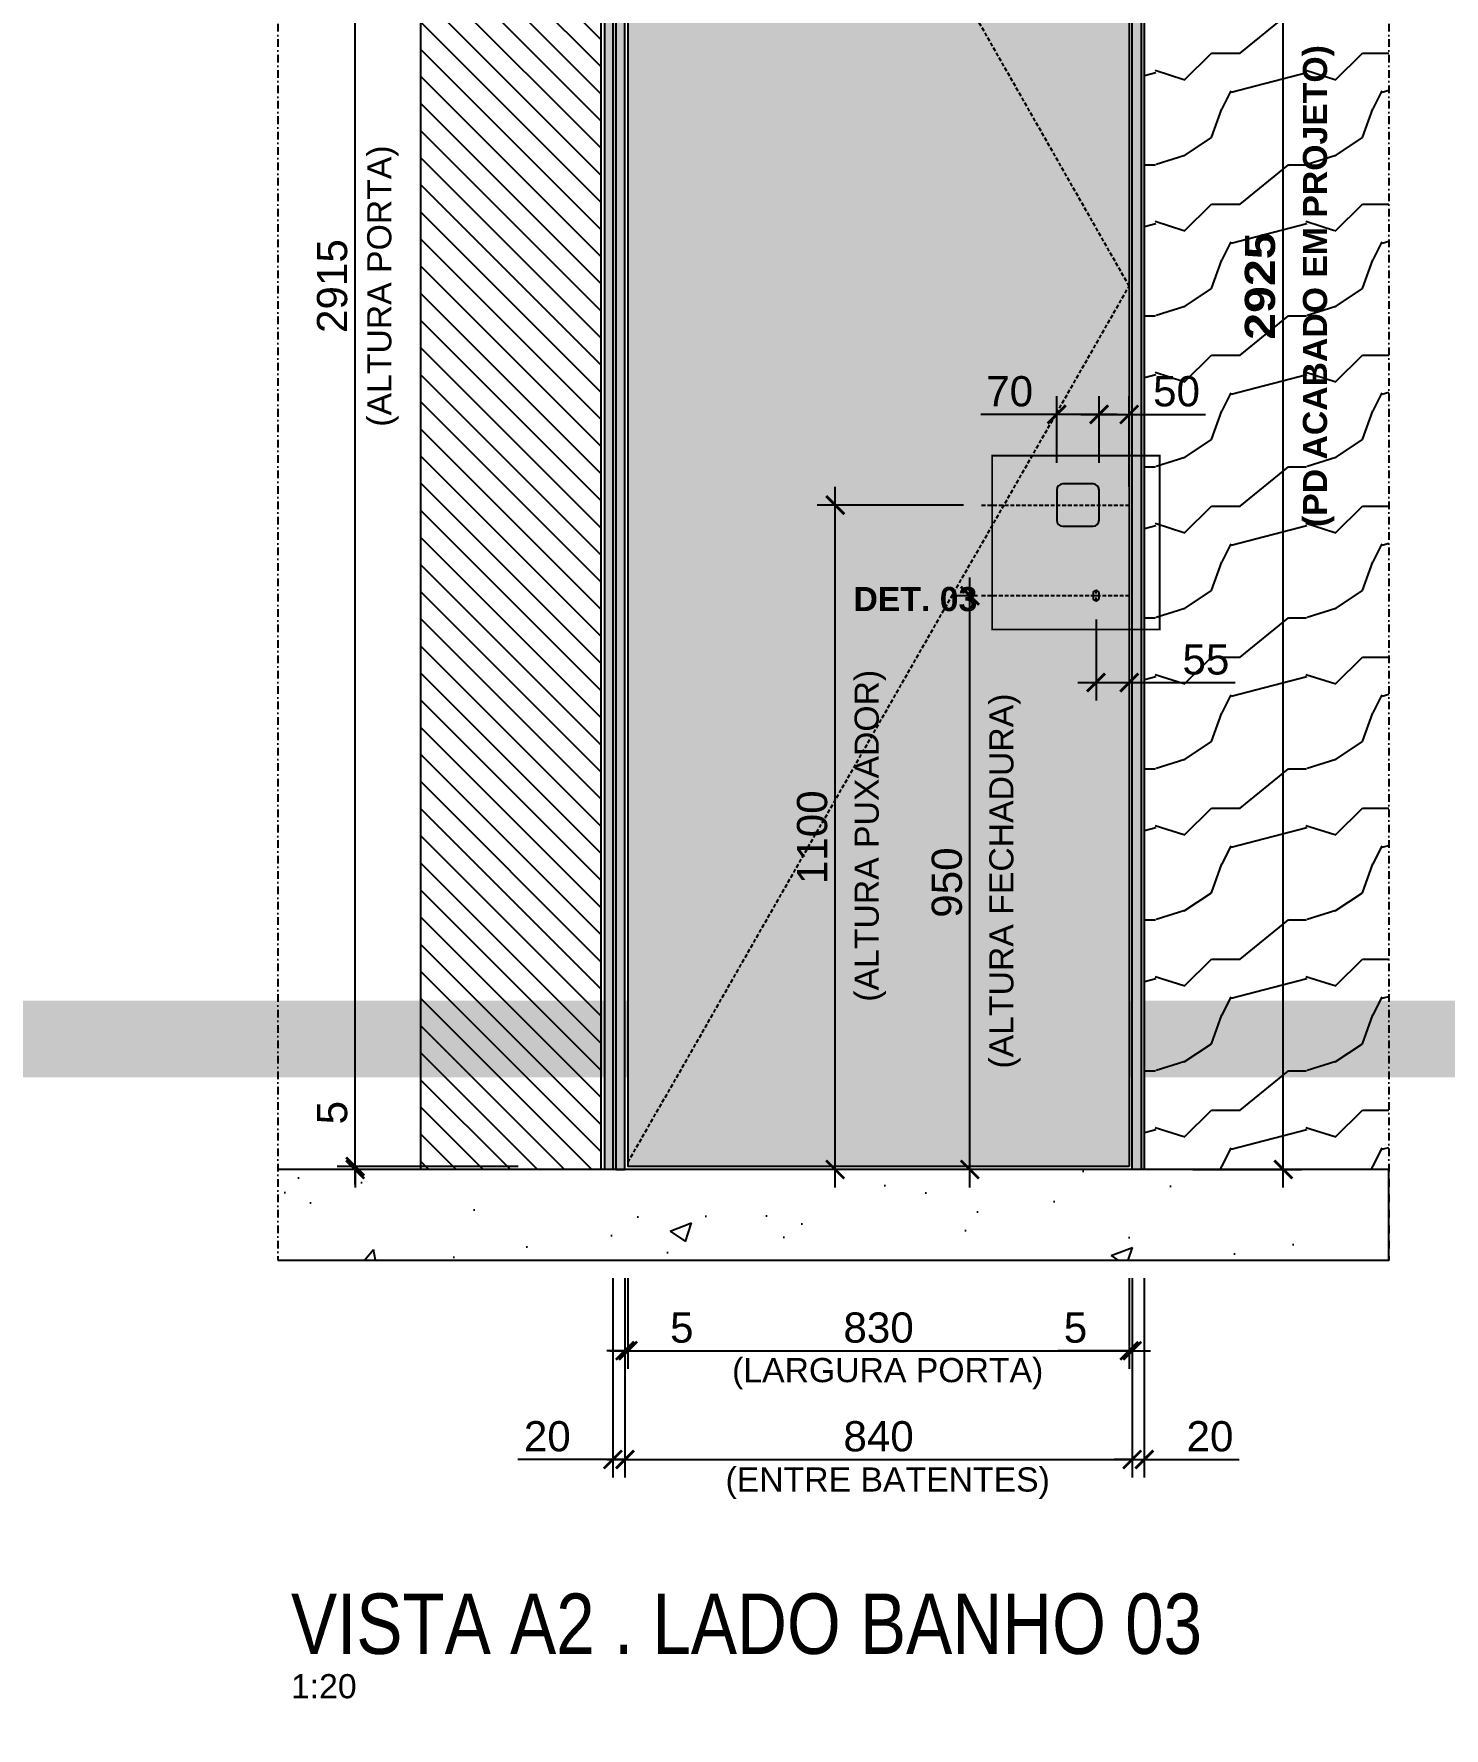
# Model space of a CAD drawing. Header units: millimetres. Extents: x -63251 to 507826, y 5339 to 217512.
# Drawn here: x 65394 to 67729, y 105321 to 108126 of the extents above; entities that cross this region are included whole.
import ezdxf
from ezdxf import colors
from ezdxf.entities.mleader import LeaderData, LeaderLine
from ezdxf.math import Vec2, Vec3

# ---------------------------------------------------------------- set-up
doc = ezdxf.new("R2010")
doc.units = ezdxf.units.MM
doc.header["$PDMODE"] = 3
doc.linetypes.add('TRAÇO 1-1', pattern=[9.525, 6.35, -3.175])
doc.linetypes.add('TRAÇO E PONTO 1-1', pattern=[25.4, 12.7, -6.35, 0, -6.35])
for name, color, linetype in [('COTAS', 9, 'Continuous'), ('DB 1475.24 - Amanda Rosales e Bruno Haidar - Terreo - Obra$0$ARQ-PISO-01', 8, 'Continuous'), ('DETALHE', 10, 'Continuous'), ('FERRAGEM', 3, 'Continuous'), ('HACHURA', 21, 'Continuous'), ('LAYOUT', 4, 'Continuous'), ('MARCENARIA', 4, 'Continuous'), ('MARCENARIA . M', 4, 'Continuous'), ('PAREDE', 94, 'Continuous'), ('PROJEÇÃO', 8, 'Continuous'), ('TEXTO', 105, 'Continuous'), ('TEXTO TRAÇO PONTO', 105, 'TRAÇO E PONTO 1-1')]:
    doc.layers.add(name, color=color, linetype=linetype)
doc.styles.add('1-1', font='arial.ttf', dxfattribs={"height": 0.2})
doc.styles.add('MEDIDA OFICIAL', font='ariblk.ttf')
doc.styles.add('PADRÃO', font='arial.ttf')
doc.styles.add('TITULO', font='swissck.ttf')
doc.dimstyles.new('1-20', dxfattribs={"dimscale": 20, "dimtxt": 2.5, "dimasz": 1.5, "dimexe": 1.5, "dimexo": 1.5, "dimtad": 1, "dimtxsty": 'PADRÃO', "dimblk": 'ARCHTICK', "dimcen": 2.5, "dimdle": 1.5, "dimclrd": 9, "dimclre": 9, "dimclrt": 6, "dimadec": 0, "dimazin": 0, "dimtfac": 1, "dimtmove": 0, "dimatfit": 3, "dimfxl": 1.25, "dimlwd": -1, "dimlwe": -1, "dimarcsym": 0})
doc.dimstyles.new('Med. Ofic.1-20', dxfattribs={"dimscale": 20, "dimtxt": 2.5, "dimasz": 1.5, "dimexe": 1.5, "dimexo": 1.5, "dimtad": 1, "dimtxsty": 'MEDIDA OFICIAL', "dimblk": 'ARCHTICK', "dimcen": 2.5, "dimdle": 1.5, "dimclrd": 9, "dimclre": 9, "dimclrt": 10, "dimadec": 0, "dimazin": 0, "dimtfac": 1, "dimtmove": 0, "dimatfit": 3, "dimfxl": 1.25, "dimlwd": -1, "dimlwe": -1, "dimarcsym": 0})

# ---------------------------------------------------------------- blocks, each defined once
blk = doc.blocks.new('_ArchTick')
at = {"color": 0, "linetype": 'ByBlock', "const_width": 0.15}
blk.add_lwpolyline([(-0.5, -0.5), (0.5, 0.5)], dxfattribs=at)
blk = doc.blocks.new('*D713')
at = {"layer": 'COTAS', "color": 9, "linetype": 'Continuous', "ltscale": 0.4, "transparency": 16777216}
blk.add_line((67462.9, 106215.7), (67462.9, 109200.7), dxfattribs=at)
at = {"layer": 'COTAS', "color": 9, "ltscale": 0.4, "transparency": 16777216}
for p, q in [((67312.9, 109170.7), (67492.9, 109170.7)), ((67312.9, 106245.7), (67492.9, 106245.7))]:
    blk.add_line(p, q, dxfattribs=at)
at = {"layer": 'Defpoints', "color": 0, "ltscale": 0.4, "transparency": 16777216}
for p in [(67282.9, 109170.7), (67462.9, 109170.7), (67282.9, 106245.7)]:
    blk.add_point(p, dxfattribs=at)
at = {"layer": 'COTAS', "color": 9, "ltscale": 0.4, "transparency": 16777216, "xscale": 30, "yscale": 30, "zscale": 30}
for p, rotation in [((67462.9, 109170.7), 90), ((67462.9, 106245.7), 270)]:
    blk.add_blockref('_ArchTick', p, dxfattribs=dict(at, rotation=rotation))
at = {"layer": 'COTAS', "color": 10, "ltscale": 0.4, "transparency": 16777216, "insert": (67424.6, 107708.2), "char_height": 50, "attachment_point": 5, "rotation": 90, "style": 'MEDIDA OFICIAL'}
blk.add_mtext('2925', dxfattribs=at)
blk = doc.blocks.new('*D714')
at = {"layer": 'Defpoints', "color": 0, "transparency": 16777216}
for p in [(66377.8, 106095.7), (67207.8, 106095.7), (67207.8, 105945.7)]:
    blk.add_point(p, dxfattribs=at)
at = {"layer": 'PAREDE', "color": 9, "transparency": 16777216}
for p, q in [((66377.8, 106065.7), (66377.8, 105915.7)), ((67207.8, 106065.7), (67207.8, 105915.7)), ((66347.8, 105945.7), (67237.8, 105945.7))]:
    blk.add_line(p, q, dxfattribs=at)
at = {"layer": 'PAREDE', "color": 9, "transparency": 16777216, "xscale": 30, "yscale": 30, "zscale": 30, "rotation": 180}
blk.add_blockref('_ArchTick', (66377.8, 105945.7), dxfattribs=at)
at = {"layer": 'PAREDE', "color": 9, "transparency": 16777216, "xscale": 30, "yscale": 30, "zscale": 30}
blk.add_blockref('_ArchTick', (67207.8, 105945.7), dxfattribs=at)
at = {"layer": 'PAREDE', "color": 6, "transparency": 16777216, "insert": (66792.8, 105983.8), "char_height": 50, "attachment_point": 5, "style": 'PADRÃO'}
blk.add_mtext('830', dxfattribs=at)
blk = doc.blocks.new('*D715')
at = {"layer": 'Defpoints', "color": 0, "transparency": 16777216}
for p in [(67207.8, 106095.7), (67212.8, 106095.7), (67207.8, 105945.7)]:
    blk.add_point(p, dxfattribs=at)
at = {"layer": 'PAREDE', "color": 9, "transparency": 16777216}
for p, q in [((67207.8, 106065.7), (67207.8, 105915.7)), ((67212.8, 106065.7), (67212.8, 105915.7)), ((67207.8, 105945.7), (67089.7, 105945.7)), ((67212.8, 105945.7), (67207.8, 105945.7)), ((67212.8, 105945.7), (67242.8, 105945.7))]:
    blk.add_line(p, q, dxfattribs=at)
at = {"layer": 'PAREDE', "color": 9, "transparency": 16777216, "xscale": 30, "yscale": 30, "zscale": 30}
blk.add_blockref('_ArchTick', (67207.8, 105945.7), dxfattribs=at)
at = {"layer": 'PAREDE', "color": 9, "transparency": 16777216, "xscale": 30, "yscale": 30, "zscale": 30, "rotation": 180}
blk.add_blockref('_ArchTick', (67212.8, 105945.7), dxfattribs=at)
at = {"layer": 'PAREDE', "color": 6, "transparency": 16777216, "insert": (67118.8, 105983.7), "char_height": 50, "attachment_point": 5, "style": 'PADRÃO'}
blk.add_mtext('5', dxfattribs=at)
blk = doc.blocks.new('*D716')
at = {"layer": 'Defpoints', "color": 0, "transparency": 16777216}
for p in [(66372.8, 106095.7), (66377.8, 106095.7), (66377.8, 105945.7)]:
    blk.add_point(p, dxfattribs=at)
at = {"layer": 'PAREDE', "color": 9, "transparency": 16777216}
for p, q in [((66372.8, 106065.7), (66372.8, 105915.7)), ((66377.8, 106065.7), (66377.8, 105915.7)), ((66372.8, 105945.7), (66342.8, 105945.7)), ((66372.8, 105945.7), (66377.8, 105945.7)), ((66377.8, 105945.7), (66496, 105945.7))]:
    blk.add_line(p, q, dxfattribs=at)
at = {"layer": 'PAREDE', "color": 9, "transparency": 16777216, "xscale": 30, "yscale": 30, "zscale": 30}
blk.add_blockref('_ArchTick', (66372.8, 105945.7), dxfattribs=at)
at = {"layer": 'PAREDE', "color": 9, "transparency": 16777216, "xscale": 30, "yscale": 30, "zscale": 30, "rotation": 180}
blk.add_blockref('_ArchTick', (66377.8, 105945.7), dxfattribs=at)
at = {"layer": 'PAREDE', "color": 6, "transparency": 16777216, "insert": (66466.9, 105983.7), "char_height": 50, "attachment_point": 5, "style": 'PADRÃO'}
blk.add_mtext('5', dxfattribs=at)
blk = doc.blocks.new('*D717')
at = {"layer": 'Defpoints', "color": 0, "transparency": 16777216}
for p in [(66372.8, 105945.7), (67212.8, 105945.7), (67212.8, 105765.7)]:
    blk.add_point(p, dxfattribs=at)
at = {"layer": 'PAREDE', "color": 9, "transparency": 16777216}
for p, q in [((66372.8, 105915.7), (66372.8, 105735.7)), ((67212.8, 105915.7), (67212.8, 105735.7)), ((66342.8, 105765.7), (67242.8, 105765.7))]:
    blk.add_line(p, q, dxfattribs=at)
at = {"layer": 'PAREDE', "color": 9, "transparency": 16777216, "xscale": 30, "yscale": 30, "zscale": 30, "rotation": 180}
blk.add_blockref('_ArchTick', (66372.8, 105765.7), dxfattribs=at)
at = {"layer": 'PAREDE', "color": 9, "transparency": 16777216, "xscale": 30, "yscale": 30, "zscale": 30}
blk.add_blockref('_ArchTick', (67212.8, 105765.7), dxfattribs=at)
at = {"layer": 'PAREDE', "color": 6, "transparency": 16777216, "insert": (66792.8, 105803.8), "char_height": 50, "attachment_point": 5, "style": 'PADRÃO'}
blk.add_mtext('840', dxfattribs=at)
blk = doc.blocks.new('*D718')
at = {"layer": 'Defpoints', "color": 0, "transparency": 16777216}
for p in [(67212.8, 106095.7), (67232.8, 106095.7), (67232.8, 105765.7)]:
    blk.add_point(p, dxfattribs=at)
at = {"layer": 'PAREDE', "color": 9, "transparency": 16777216}
for p, q in [((67212.8, 106065.7), (67212.8, 105735.7)), ((67232.8, 106065.7), (67232.8, 105735.7)), ((67212.8, 105765.7), (67182.8, 105765.7)), ((67212.8, 105765.7), (67232.8, 105765.7)), ((67232.8, 105765.7), (67390.1, 105765.7))]:
    blk.add_line(p, q, dxfattribs=at)
at = {"layer": 'PAREDE', "color": 9, "transparency": 16777216, "xscale": 30, "yscale": 30, "zscale": 30}
blk.add_blockref('_ArchTick', (67212.8, 105765.7), dxfattribs=at)
at = {"layer": 'PAREDE', "color": 9, "transparency": 16777216, "xscale": 30, "yscale": 30, "zscale": 30, "rotation": 180}
blk.add_blockref('_ArchTick', (67232.8, 105765.7), dxfattribs=at)
at = {"layer": 'PAREDE', "color": 6, "transparency": 16777216, "insert": (67341.5, 105803.8), "char_height": 50, "attachment_point": 5, "style": 'PADRÃO'}
blk.add_mtext('20', dxfattribs=at)
blk = doc.blocks.new('*D719')
at = {"layer": 'Defpoints', "color": 0, "transparency": 16777216}
for p in [(66352.8, 106095.7), (66372.8, 106095.7), (66352.8, 105765.7)]:
    blk.add_point(p, dxfattribs=at)
at = {"layer": 'PAREDE', "color": 9, "transparency": 16777216}
for p, q in [((66352.8, 106065.7), (66352.8, 105735.7)), ((66372.8, 106065.7), (66372.8, 105735.7)), ((66352.8, 105765.7), (66195.5, 105765.7)), ((66372.8, 105765.7), (66352.8, 105765.7)), ((66372.8, 105765.7), (66402.8, 105765.7))]:
    blk.add_line(p, q, dxfattribs=at)
at = {"layer": 'PAREDE', "color": 9, "transparency": 16777216, "xscale": 30, "yscale": 30, "zscale": 30}
blk.add_blockref('_ArchTick', (66352.8, 105765.7), dxfattribs=at)
at = {"layer": 'PAREDE', "color": 9, "transparency": 16777216, "xscale": 30, "yscale": 30, "zscale": 30, "rotation": 180}
blk.add_blockref('_ArchTick', (66372.8, 105765.7), dxfattribs=at)
at = {"layer": 'PAREDE', "color": 6, "transparency": 16777216, "insert": (66244.2, 105803.8), "char_height": 50, "attachment_point": 5, "style": 'PADRÃO'}
blk.add_mtext('20', dxfattribs=at)
blk = doc.blocks.new('*D721')
at = {"layer": 'Defpoints', "color": 0, "transparency": 16777216}
for p in [(66721, 107345.7), (66963.4, 107345.7), (66865.9, 106245.7)]:
    blk.add_point(p, dxfattribs=at)
at = {"layer": 'PAREDE', "color": 9, "transparency": 16777216}
for p, q in [((66721, 106215.7), (66721, 107375.7)), ((66933.4, 107345.7), (66691, 107345.7)), ((66835.9, 106245.7), (66691, 106245.7))]:
    blk.add_line(p, q, dxfattribs=at)
at = {"layer": 'PAREDE', "color": 9, "transparency": 16777216, "xscale": 30, "yscale": 30, "zscale": 30}
for p, rotation in [((66721, 107345.7), 90), ((66721, 106245.7), 270)]:
    blk.add_blockref('_ArchTick', p, dxfattribs=dict(at, rotation=rotation))
at = {"layer": 'PAREDE', "color": 6, "transparency": 16777216, "insert": (66683, 106795.7), "char_height": 50, "attachment_point": 5, "rotation": 90, "style": 'PADRÃO'}
blk.add_mtext('1100', dxfattribs=at)
blk = doc.blocks.new('*D722')
at = {"layer": 'Defpoints', "color": 0, "transparency": 16777216}
for p in [(67087.8, 107495.7), (67087.8, 107385.7), (67157.8, 107385.7)]:
    blk.add_point(p, dxfattribs=at)
at = {"layer": 'PAREDE', "color": 9, "transparency": 16777216}
for p, q in [((67087.8, 107415.7), (67087.8, 107525.7)), ((67157.8, 107415.7), (67157.8, 107525.7)), ((67087.8, 107495.7), (66961.8, 107495.7)), ((67187.8, 107495.7), (67087.8, 107495.7))]:
    blk.add_line(p, q, dxfattribs=at)
at = {"layer": 'PAREDE', "color": 9, "transparency": 16777216, "xscale": 30, "yscale": 30, "zscale": 30, "rotation": 180}
blk.add_blockref('_ArchTick', (67087.8, 107495.7), dxfattribs=at)
at = {"layer": 'PAREDE', "color": 9, "transparency": 16777216, "xscale": 30, "yscale": 30, "zscale": 30}
blk.add_blockref('_ArchTick', (67157.8, 107495.7), dxfattribs=at)
at = {"layer": 'PAREDE', "color": 6, "transparency": 16777216, "insert": (67009.8, 107533.8), "char_height": 50, "attachment_point": 5, "style": 'PADRÃO'}
blk.add_mtext('70', dxfattribs=at)
blk = doc.blocks.new('*D723')
at = {"layer": 'Defpoints', "color": 0, "transparency": 16777216}
for p in [(67207.8, 107495.7), (67157.8, 107385.7), (67207.8, 107345.7)]:
    blk.add_point(p, dxfattribs=at)
at = {"layer": 'PAREDE', "color": 9, "transparency": 16777216}
for p, q in [((67157.8, 107415.7), (67157.8, 107525.7)), ((67207.8, 107375.7), (67207.8, 107525.7)), ((67127.8, 107495.7), (67207.8, 107495.7)), ((67207.8, 107495.7), (67334.3, 107495.7))]:
    blk.add_line(p, q, dxfattribs=at)
at = {"layer": 'PAREDE', "color": 9, "transparency": 16777216, "xscale": 30, "yscale": 30, "zscale": 30, "rotation": 180}
blk.add_blockref('_ArchTick', (67157.8, 107495.7), dxfattribs=at)
at = {"layer": 'PAREDE', "color": 9, "transparency": 16777216, "xscale": 30, "yscale": 30, "zscale": 30}
blk.add_blockref('_ArchTick', (67207.8, 107495.7), dxfattribs=at)
at = {"layer": 'PAREDE', "color": 6, "transparency": 16777216, "insert": (67286.1, 107533.8), "char_height": 50, "attachment_point": 5, "style": 'PADRÃO'}
blk.add_mtext('50', dxfattribs=at)
blk = doc.blocks.new('*D724')
at = {"layer": 'Defpoints', "color": 0, "transparency": 16777216}
for p in [(67152.8, 107186.3), (67207.8, 107195.7), (67207.8, 107051.9)]:
    blk.add_point(p, dxfattribs=at)
at = {"layer": 'PAREDE', "color": 9, "transparency": 16777216}
for p, q in [((67152.8, 107156.3), (67152.8, 107021.9)), ((67207.8, 107165.7), (67207.8, 107021.9)), ((67122.8, 107051.9), (67207.8, 107051.9)), ((67207.8, 107051.9), (67383.3, 107051.9))]:
    blk.add_line(p, q, dxfattribs=at)
at = {"layer": 'PAREDE', "color": 9, "transparency": 16777216, "xscale": 30, "yscale": 30, "zscale": 30, "rotation": 180}
blk.add_blockref('_ArchTick', (67152.8, 107051.9), dxfattribs=at)
at = {"layer": 'PAREDE', "color": 9, "transparency": 16777216, "xscale": 30, "yscale": 30, "zscale": 30}
blk.add_blockref('_ArchTick', (67207.8, 107051.9), dxfattribs=at)
at = {"layer": 'PAREDE', "color": 6, "transparency": 16777216, "insert": (67334.8, 107089.8), "char_height": 50, "attachment_point": 5, "style": 'PADRÃO'}
blk.add_mtext('55', dxfattribs=at)
blk = doc.blocks.new('*D725')
at = {"layer": 'Defpoints', "color": 0, "transparency": 16777216}
for p in [(66944, 107195.7), (66986.4, 107195.7), (67088.9, 106245.7)]:
    blk.add_point(p, dxfattribs=at)
at = {"layer": 'PAREDE', "color": 9, "transparency": 16777216}
for p, q in [((66944, 106215.7), (66944, 107225.7)), ((66956.4, 107195.7), (66914, 107195.7)), ((67058.9, 106245.7), (66914, 106245.7))]:
    blk.add_line(p, q, dxfattribs=at)
at = {"layer": 'PAREDE', "color": 9, "transparency": 16777216, "xscale": 30, "yscale": 30, "zscale": 30}
for p, rotation in [((66944, 107195.7), 90), ((66944, 106245.7), 270)]:
    blk.add_blockref('_ArchTick', p, dxfattribs=dict(at, rotation=rotation))
at = {"layer": 'PAREDE', "color": 6, "transparency": 16777216, "insert": (66906, 106720.7), "char_height": 50, "attachment_point": 5, "rotation": 90, "style": 'PADRÃO'}
blk.add_mtext('950', dxfattribs=at)
blk = doc.blocks.new('*D1155')
at = {"layer": 'Defpoints', "color": 0, "transparency": 16777216}
for p in [(65926.1, 109165.7), (66226.1, 109165.7), (66226.1, 106250.7)]:
    blk.add_point(p, dxfattribs=at)
at = {"layer": 'MARCENARIA . M', "color": 9, "transparency": 16777216}
for p, q in [((65926.1, 106220.7), (65926.1, 109195.7)), ((66196.1, 109165.7), (65896.1, 109165.7)), ((66196.1, 106250.7), (65896.1, 106250.7))]:
    blk.add_line(p, q, dxfattribs=at)
at = {"layer": 'MARCENARIA . M', "color": 9, "transparency": 16777216, "xscale": 30, "yscale": 30, "zscale": 30}
for p, rotation in [((65926.1, 109165.7), 90), ((65926.1, 106250.7), 270)]:
    blk.add_blockref('_ArchTick', p, dxfattribs=dict(at, rotation=rotation))
at = {"layer": 'MARCENARIA . M', "color": 6, "transparency": 16777216, "insert": (65888.1, 107708.2), "char_height": 50, "attachment_point": 5, "rotation": 90, "style": 'PADRÃO'}
blk.add_mtext('2915', dxfattribs=at)
blk = doc.blocks.new('*D1157')
at = {"layer": 'Defpoints', "color": 0, "transparency": 16777216}
for p in [(65926.1, 106250.7), (66226.1, 106250.7), (66226.1, 106245.7)]:
    blk.add_point(p, dxfattribs=at)
at = {"layer": 'MARCENARIA . M', "color": 9, "transparency": 16777216}
for p, q in [((65926.1, 106250.7), (65926.1, 106368.9)), ((66196.1, 106250.7), (65896.1, 106250.7)), ((66196.1, 106245.7), (65896.1, 106245.7)), ((65926.1, 106245.7), (65926.1, 106250.7)), ((65926.1, 106245.7), (65926.1, 106215.7))]:
    blk.add_line(p, q, dxfattribs=at)
at = {"layer": 'MARCENARIA . M', "color": 9, "transparency": 16777216, "xscale": 30, "yscale": 30, "zscale": 30}
for p, rotation in [((65926.1, 106250.7), 270), ((65926.1, 106245.7), 90)]:
    blk.add_blockref('_ArchTick', p, dxfattribs=dict(at, rotation=rotation))
at = {"layer": 'MARCENARIA . M', "color": 6, "transparency": 16777216, "insert": (65888.2, 106339.8), "char_height": 50, "attachment_point": 5, "rotation": 90, "style": 'PADRÃO'}
blk.add_mtext('5', dxfattribs=at)

msp = doc.modelspace()

# ---------------------------------------------------------------- hatches: boundary and pattern name
at = {"layer": 'DB 1475.24 - Amanda Rosales e Bruno Haidar - Terreo - Obra$0$ARQ-PISO-01'}
h = msp.add_hatch(dxfattribs=at)
h.set_pattern_fill('ANSI31', color=256, scale=10, angle=450)
h.set_pattern_definition([(135, (178606.58, 50622.21), (-22.45064, -22.45064), [])])
h.paths.add_polyline_path([(66034.827, 109170.734), (66034.827, 106245.734), (66332.827, 106245.734), (66332.827, 109170.734)])
at = {"layer": 'HACHURA', "true_color": 0xba9673}
h = msp.add_hatch(color=33, dxfattribs=at)
h.dxf.hatch_style = 1
h.paths.add_polyline_path([(66372.827, 106245.734), (66352.827, 106245.734), (66352.827, 109170.734), (66372.827, 109170.734)])
h = msp.add_hatch(color=33, dxfattribs=at)
h.dxf.hatch_style = 1
h.paths.add_polyline_path([(67207.826, 106250.734), (66377.827, 106250.734), (66377.827, 109165.734), (67207.826, 109165.734)])
h = msp.add_hatch(color=33, dxfattribs=at)
h.dxf.hatch_style = 1
h.paths.add_polyline_path([(67212.826, 106245.734), (67232.826, 106245.734), (67232.826, 109170.734), (67212.826, 109170.734)])
at = {"layer": 'HACHURA', "ltscale": 0.3}
h = msp.add_hatch(dxfattribs=at)
h.set_pattern_fill('LEGNO5', color=21, scale=250, angle=90, pattern_type=2)
h.set_pattern_definition([(63.4349, (-140, 1e-11), (-250.00033, -249.99979), [33.541, -525.476]), (14.5742, (-125, 30), (-6750.00055216, -1749.99822292), [129.156, -12786.4355]), (342.4744, (-250, 62.5), (3999.9992282, -1250.0020671), [49.81225, -4931.4025]), (45, (-202.5, 47.5), (7e-14, 250.00008), [63.6395, -289.91375]), (0, (-157.5, 92.5), (250, 250), [47.5, -202.5]), (39.0939, (-110, 92.5), (2749.9984775, 2250.0020078), [103.07775, -5050.8045]), (0, (-30, 157.5), (250, 250), [30, -220]), (17.5256, (-250, 157.5), (-3999.9992282, -1250.0020671), [49.81225, -4931.4025]), (33.6901, (-202.5, 172.5), (-499.99989, -250.000334), [54.08325, -847.3045]), (69.7751, (-157.5, 202.5), (1000.0020839, 2749.9993161), [50.62125, -5011.493])])
h.paths.add_polyline_path([(67637.82, 109170.734), (67232.826, 109170.734), (67232.826, 106245.734), (67637.82, 106245.734)])
at = {"layer": 'HACHURA'}
h = msp.add_hatch(dxfattribs=at)
h.set_pattern_fill('AR-CONC', color=21, scale=2)
h.set_pattern_definition([(50, (22768.86, 83543.6), (364.3693, -31.8782), [38.1, -419.1]), (355, (22768.86, 83543.6), (-70.4868, 382.1137), [30.48, -335.2812]), (100.45144, (22799.23, 83540.95), (293.8825, 350.2355), [32.38, -356.1805]), (46.1842, (22768.86, 83645.2), (542.158, -84.0847), [57.15, -628.65]), (96.6356, (22814.04, 83638.2), (474.808, 494.852), [48.57, -534.271]), (351.1842, (22768.86, 83645.2), (474.808, 494.852), [45.72, -502.9195]), (21, (22819.66, 83619.8), (303.2288, -204.5304), [38.1, -419.1]), (326, (22819.66, 83619.8), (123.604, 368.376), [30.48, -335.28]), (71.45144, (22844.93, 83602.76), (426.8328, 163.8455), [32.38, -356.18]), (37.5, (22768.86, 83543.6), (6.1772, 169.11008), [0, -331.216, 0, -340.36, 0, -336.55]), (7.5, (22768.86, 83543.6), (133.6393, 200.36115), [0, -194.056, 0, -323.596, 0, -128.27]), (327.5, (22655.58, 83543.6), (271.1812, -11.4575), [0, -127, 0, -396.24, 0, -525.78]), (317.5, (22604.78, 83543.6), (296.2584, 50.853), [0, -165.1, 0, -263.144, 0, -373.38])])
h.paths.add_polyline_path([(65797.831, 106245.734), (65797.831, 106095.734), (67637.82, 106095.734), (67637.82, 106245.734)])
at = {"layer": 'MARCENARIA . M'}
h = msp.add_hatch(dxfattribs=at)
h.set_pattern_fill('AR-SAND', color=10, scale=0.5)
h.set_pattern_definition([(37.5, (565.444, -5800.497), (-0.8000156, 24.470662), [0, -19.304, 0, -21.59, 0, -20.6375]), (7.5, (565.444, -5800.497), (22.476164, 35.841255), [0, -10.414, 0, -17.399, 0, -6.6675]), (327.5, (549.823, -5800.497), (39.5496185, 0.0718592), [0, -6.35, 0, -22.86, 0, -29.845]), (317.5, (549.823, -5800.497), (38.177823, 11.146466), [0, -3.175, 0, -14.986, 0, -17.145])])
h.paths.add_polyline_path([(66352.827, 109170.734), (66338.827, 109170.734), (66338.827, 106245.734), (66352.827, 106245.734)])

# ---------------------------------------------------------------- linework, layer by layer
at = {"layer": 'DETALHE', "linetype": 'TRAÇO 1-1', "ltscale": 0.4, "const_width": 3}
msp.add_lwpolyline([(66980.879, 107139.661), (66980.879, 107427.408), (67258.107, 107427.408), (67258.107, 107139.661)], close=True, dxfattribs=at)
at = {"layer": 'FERRAGEM'}
msp.add_lwpolyline([(67152.826, 107187.234), (67152.826, 107187.234, 0.41421356), (67157.826, 107192.234), (67157.826, 107199.234, 0.41421356), (67152.826, 107204.234), (67152.826, 107204.234, 0.41421356), (67147.826, 107199.234), (67147.826, 107192.234, 0.41421356)], format="xyb", close=True, dxfattribs=at)
at = {"layer": 'LAYOUT', "color": 10, "linetype": 'TRAÇO E PONTO 1-1', "ltscale": 0.5}
for p, q in [((67152.826, 107186.325), (67152.826, 107205.143)), ((67146.858, 107195.734), (67158.794, 107195.734))]:
    msp.add_line(p, q, dxfattribs=at)
at = {"layer": 'MARCENARIA'}
for points in [[(66372.827, 109170.734), (66357.827, 109170.734), (66357.827, 106245.734), (66372.827, 106245.734)], [(67212.826, 109170.734), (67227.826, 109170.734), (67227.826, 106245.734), (67212.826, 106245.734)]]:
    msp.add_lwpolyline(points, close=True, dxfattribs=at)
at = {"layer": 'MARCENARIA . M'}
msp.add_lwpolyline([(67207.826, 106250.734), (66377.827, 106250.734), (66377.827, 109165.734), (67207.826, 109165.734)], close=True, dxfattribs=at)
msp.add_lwpolyline([(67097.826, 107310.734), (67147.826, 107310.734, 0.41421356), (67157.826, 107320.734), (67157.826, 107370.734, 0.41421356), (67147.826, 107380.734), (67097.826, 107380.734, 0.41421356), (67087.826, 107370.734), (67087.826, 107320.734, 0.41421356)], format="xyb", close=True, dxfattribs=at)
at = {"layer": 'PAREDE', "color": 10, "linetype": 'ByBlock'}
for p, q in [((66332.827, 109170.734), (66332.827, 106245.734)), ((66338.827, 109170.734), (66338.827, 106245.734)), ((66352.827, 109170.734), (66352.827, 106245.734))]:
    msp.add_line(p, q, dxfattribs=at)
at = {"layer": 'PAREDE'}
msp.add_line((67232.826, 106245.734), (67232.826, 109170.734), dxfattribs=at)
at = {"layer": 'PAREDE', "color": 10, "linetype": 'TRAÇO 1-1'}
for p, q in [((66963.444, 107345.734), (67207.826, 107345.734)), ((66963.444, 107195.734), (67207.826, 107195.734))]:
    msp.add_line(p, q, dxfattribs=at)
at = {"layer": 'PAREDE'}
for points in [[(66332.827, 109170.734), (66332.827, 106245.734), (66034.827, 106245.734), (66034.827, 109170.734)], [(65797.831, 106095.734), (67637.82, 106095.734), (67637.82, 106245.734), (65797.831, 106245.734)]]:
    msp.add_lwpolyline(points, dxfattribs=at)
at = {"layer": 'PROJEÇÃO', "color": 21, "linetype": 'TRAÇO 1-1'}
msp.add_lwpolyline([(66377.827, 106257.734), (67207.826, 107708.234), (66377.827, 109165.734)], dxfattribs=at)
at = {"layer": 'TEXTO TRAÇO PONTO'}
for p, q in [((65797.831, 109595.734), (65797.831, 106095.734)), ((67637.82, 109595.734), (67637.82, 106095.734))]:
    msp.add_line(p, q, dxfattribs=at)

# ---------------------------------------------------------------- texts
at = {"layer": 'COTAS', "color": 6, "char_height": 40, "rotation": 90, "style": 'PADRÃO'}
for s, insert, width, attachment_point in [('{\\fArial|b1|i0|c0|p34;\\C10;(PD ACABADO EM PROJETO)}', (67495.409, 107708.234), 823.04608, 2), ('(ALTURA PORTA)', (65997.96, 107708.234), 1350, 8), ('(ALTURA PUXADOR)', (66805.046, 106798.234), 1350, 8), ('(ALTURA FECHADURA)', (67028.044, 106723.234), 1350, 8)]:
    msp.add_mtext(s, dxfattribs=dict(at, insert=insert, width=width, attachment_point=attachment_point))
at = {"layer": 'COTAS', "color": 6, "char_height": 40, "width": 1348, "attachment_point": 2, "style": 'PADRÃO'}
for s, insert in [('(LARGURA PORTA)', (66807.826, 105933.642)), ('(ENTRE BATENTES)', (66807.826, 105752.567))]:
    msp.add_mtext(s, dxfattribs=dict(at, insert=insert))
at = {"layer": 'DETALHE', "color": 105, "insert": (66956.203, 107210.13), "char_height": 40, "width": 203.41444, "attachment_point": 3, "style": 'PADRÃO', "bg_fill": 1, "box_fill_scale": 1.2, "bg_fill_color": 50, "bg_fill_transparency": 0}
msp.add_mtext('{\\fArial|b1|i0|c0|p34;DET. 03}', dxfattribs=at)
at = {"layer": 'TEXTO', "color": 1, "insert": (65819.726, 105442.34), "char_height": 100, "width": 2667.84777, "attachment_point": 7, "style": 'TITULO'}
msp.add_mtext('\\pxt11;VISTA A2 . LADO BANHO 03', dxfattribs=at)
at = {"layer": 'TEXTO', "insert": (65819.726, 105410.34), "char_height": 40, "width": 480, "attachment_point": 1, "style": 'PADRÃO'}
msp.add_mtext('1:20', dxfattribs=at)

# ---------------------------------------------------------------- dimensions: what is measured, and where the dimension line sits
at = {"layer": 'COTAS', "color": 7, "ltscale": 0.4, "true_color": 0xededed}
dim = msp.add_linear_dim(base=(67462.919, 109170.734), p1=(67282.919, 106245.734), p2=(67282.919, 109170.734), angle=90, dimstyle='Med. Ofic.1-20', dxfattribs=at)
dim.commit()
dim.dimension.update_dxf_attribs({"geometry": '*D713', "text_midpoint": (67424.566, 107708.234)})
at = {"layer": 'MARCENARIA . M', "color": 2}
for base, p1, p2, picture, middle in [((65926.116, 109165.734), (66226.116, 106250.734), (66226.116, 109165.734), '*D1155', (65888.088, 107708.234)), ((65926.116, 106250.734), (66226.116, 106245.734), (66226.116, 106250.734), '*D1157', (65888.19, 106339.81))]:
    dim = msp.add_linear_dim(base=base, p1=p1, p2=p2, angle=90, dimstyle='1-20', dxfattribs=at)
    dim.commit()
    dim.dimension.update_dxf_attribs({"geometry": picture, "text_midpoint": middle})
at = {"layer": 'PAREDE', "color": 2}
for base, p2, picture, middle in [((67087.826, 107495.734), (67087.826, 107385.734), '*D722', (67009.804, 107533.763)), ((67207.826, 107495.734), (67207.826, 107345.734), '*D723', (67286.053, 107533.763))]:
    dim = msp.add_linear_dim(base=base, p1=(67157.826, 107385.734), p2=p2, dimstyle='1-20', dxfattribs=at)
    dim.commit()
    dim.dimension.update_dxf_attribs({"geometry": picture, "text_midpoint": middle})
at = {"layer": 'PAREDE', "color": 6}
for base, p1, p2, angle, picture, middle in [((66721.041, 107345.734), (66865.861, 106245.734), (66963.444, 107345.734), 90, '*D721', (66683.012, 106795.734)), ((66944.039, 107195.734), (67088.86, 106245.734), (66986.449, 107195.734), 90, '*D725', (66906.011, 106720.734)), ((66352.827, 105765.734), (66372.827, 106095.734), (66352.827, 106095.734), 180, '*D719', (66244.174, 105803.763))]:
    dim = msp.add_linear_dim(base=base, p1=p1, p2=p2, angle=angle, dimstyle='1-20', dxfattribs=at)
    dim.commit()
    dim.dimension.update_dxf_attribs({"geometry": picture, "text_midpoint": middle})
at = {"layer": 'PAREDE', "color": 2}
dim = msp.add_linear_dim(base=(67207.826, 107051.917), p1=(67152.826, 107186.325), p2=(67207.826, 107195.734), dimstyle='1-20', dxfattribs=at)
dim.commit()
dim.dimension.update_dxf_attribs({"geometry": '*D724', "text_midpoint": (67334.825, 107051.917), "dimtype": 160})
at = {"layer": 'PAREDE', "color": 6}
for base, p1, p2, picture, middle in [((66377.827, 105945.734), (66372.827, 106095.734), (66377.827, 106095.734), '*D716', (66466.903, 105983.661)), ((67207.826, 105945.734), (66377.827, 106095.734), (67207.826, 106095.734), '*D714', (66792.826, 105983.78)), ((67207.826, 105945.734), (67212.826, 106095.734), (67207.826, 106095.734), '*D715', (67118.75, 105983.661)), ((67232.826, 105765.734), (67212.826, 106095.734), (67232.826, 106095.734), '*D718', (67341.479, 105803.763)), ((67212.826, 105765.734), (66372.827, 105945.734), (67212.826, 105945.734), '*D717', (66792.826, 105803.763))]:
    dim = msp.add_linear_dim(base=base, p1=p1, p2=p2, dimstyle='1-20', dxfattribs=at)
    dim.commit()
    dim.dimension.update_dxf_attribs({"geometry": picture, "text_midpoint": middle})

# ---------------------------------------------------------------- next in the draw order: leaders
at = {"layer": 'COTAS'}
ml = msp.add_multileader_mtext('Standard', dxfattribs=at)
ml.set_content('{\\fArial|b1|i0|c0|p34;\\C10;ATENÇÃO PARKET!\\P}PAINÉIS E PORTA RIPADOS EM {\\fArial|b1|i0|c0|p34;CABREUVA BRANCA PREMIUM 18*5+5*900 À 2200mm}', color=105, style='1-1')
ml.set_leader_properties(color=256, linetype='ByLayer', lineweight=-1)
ml.build(insert=Vec2(0, 0))
ml.multileader.update_dxf_attribs({"text_left_attachment_type": 2, "text_right_attachment_type": 2, "dogleg_length": 0.36, "arrow_head_size": 15, "scale": 200})
ctx = ml.context
ctx.base_point, ctx.scale, ctx.char_height, ctx.arrow_head_size, ctx.landing_gap_size, ctx.plane_origin = Vec3(154614.805, 108607.165), 200, 40, 15, 10, Vec3(155324.415, 108224.336)
ctx.left_attachment, ctx.right_attachment, ctx.text_align_type = 2, 2, 2
notes = []
notes.append((ctx, [(0, (1, 1, 0), (155626.214, 108607.165), (-1, 0), 144.288, [(1, [(155626.214, 107329.676), (156629.431, 107329.675)], 0, [])])]))
ctx.mtext.insert, ctx.mtext.rotation, ctx.mtext.width, ctx.mtext.alignment, ctx.mtext.flow_direction = Vec3(155471.926, 108742.718), 6.28318531, 858.66662, 3, 5
ctx.mtext.has_bg_fill, ctx.mtext.bg_color, ctx.mtext.bg_scale_factor, ctx.mtext.bg_transparency, ctx.mtext.use_window_bg_color = 1, -1023410095, 1.25, 0, 0
ml = msp.add_multileader_mtext('Standard', dxfattribs=at)
ml.set_content('{\\fArial|b1|i0|c0|p34;\\C10;ATENÇÃO PARKET!\\P}PAINÉIS RIPADOS EM {\\fArial|b1|i0|c0|p34;CABREUVA BRANCA PREMIUM 18*5+5*900 À 2200mm}', color=105, style='1-1')
ml.set_leader_properties(color=256, linetype='ByLayer', lineweight=-1)
ml.build(insert=Vec2(0, 0))
ml.multileader.update_dxf_attribs({"text_left_attachment_type": 2, "text_right_attachment_type": 2, "dogleg_length": 0.36, "arrow_head_size": 15, "scale": 200})
ctx = ml.context
ctx.base_point, ctx.scale, ctx.char_height, ctx.arrow_head_size, ctx.landing_gap_size, ctx.plane_origin = Vec3(153743.103, 106379.695), 200, 40, 15, 10, Vec3(153629.766, 106144.891)
ctx.left_attachment, ctx.right_attachment, ctx.text_align_type = 2, 2, 2
notes.append((ctx, [(0, (1, 1, 0), (154754.512, 106379.695), (-1, 0), 144.288, [(0, [(155549.301, 105905.676), (154754.512, 105320.968)], 0, [])])]))
ctx.mtext.insert, ctx.mtext.rotation, ctx.mtext.width, ctx.mtext.alignment, ctx.mtext.flow_direction = Vec3(154600.224, 106515.248), 6.28318531, 858.66662, 3, 5
ctx.mtext.has_bg_fill, ctx.mtext.bg_color, ctx.mtext.bg_scale_factor, ctx.mtext.bg_transparency, ctx.mtext.use_window_bg_color = 1, -1023410095, 1.25, 0, 0
for ctx, leaders in notes:
    for number, flags, end, landing, length, lines in leaders:
        leader = LeaderData()
        leader.index, (leader.has_last_leader_line, leader.has_dogleg_vector, leader.attachment_direction) = number, flags
        leader.last_leader_point, leader.dogleg_vector, leader.dogleg_length = Vec3(end), Vec3(landing), length
        for number, points, colour, breaks in lines:
            line = LeaderLine()
            line.index, line.vertices, line.color, line.breaks = number, Vec3.list(points), colors.encode_raw_color(colour), breaks
            leader.lines.append(line)
        ctx.leaders.append(leader)

doc.saveas('drawing.dxf')
